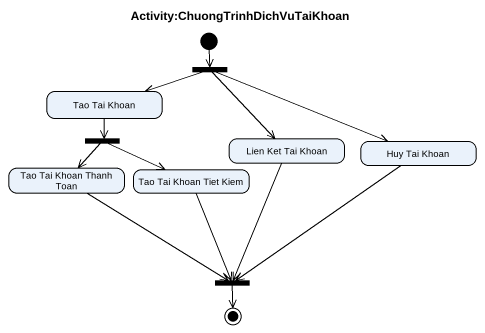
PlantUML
@startuml
title Activity:ChuongTrinhDichVuTaiKhoan
hide empty description
state fork1 <<fork>>
state "Tao Tai Khoan" as Tao_Tai_Khoan
state fork2 <<fork>>
state "Lien Ket Tai Khoan" as Lien_Ket_Tai_Khoan
state "Huy Tai Khoan" as Huy_Tai_Khoan
state "Tao Tai Khoan Thanh Toan" as Tao_Tai_Khoan_Thanh_Toan
state "Tao Tai Khoan Tiet Kiem" as Tao_Tai_Khoan_Tiet_Kiem
state fork3 <<join>>
[*] --> fork1
fork1 -left-> Tao_Tai_Khoan
fork1 --> Lien_Ket_Tai_Khoan
fork1 -right-> Huy_Tai_Khoan
Tao_Tai_Khoan --> fork2
fork2 --> Tao_Tai_Khoan_Thanh_Toan
fork2 -right-> Tao_Tai_Khoan_Tiet_Kiem
Lien_Ket_Tai_Khoan --> fork3
Huy_Tai_Khoan --> fork3
Tao_Tai_Khoan_Thanh_Toan --> fork3
Tao_Tai_Khoan_Tiet_Kiem --> fork3
fork3 --> [*]
@enduml
